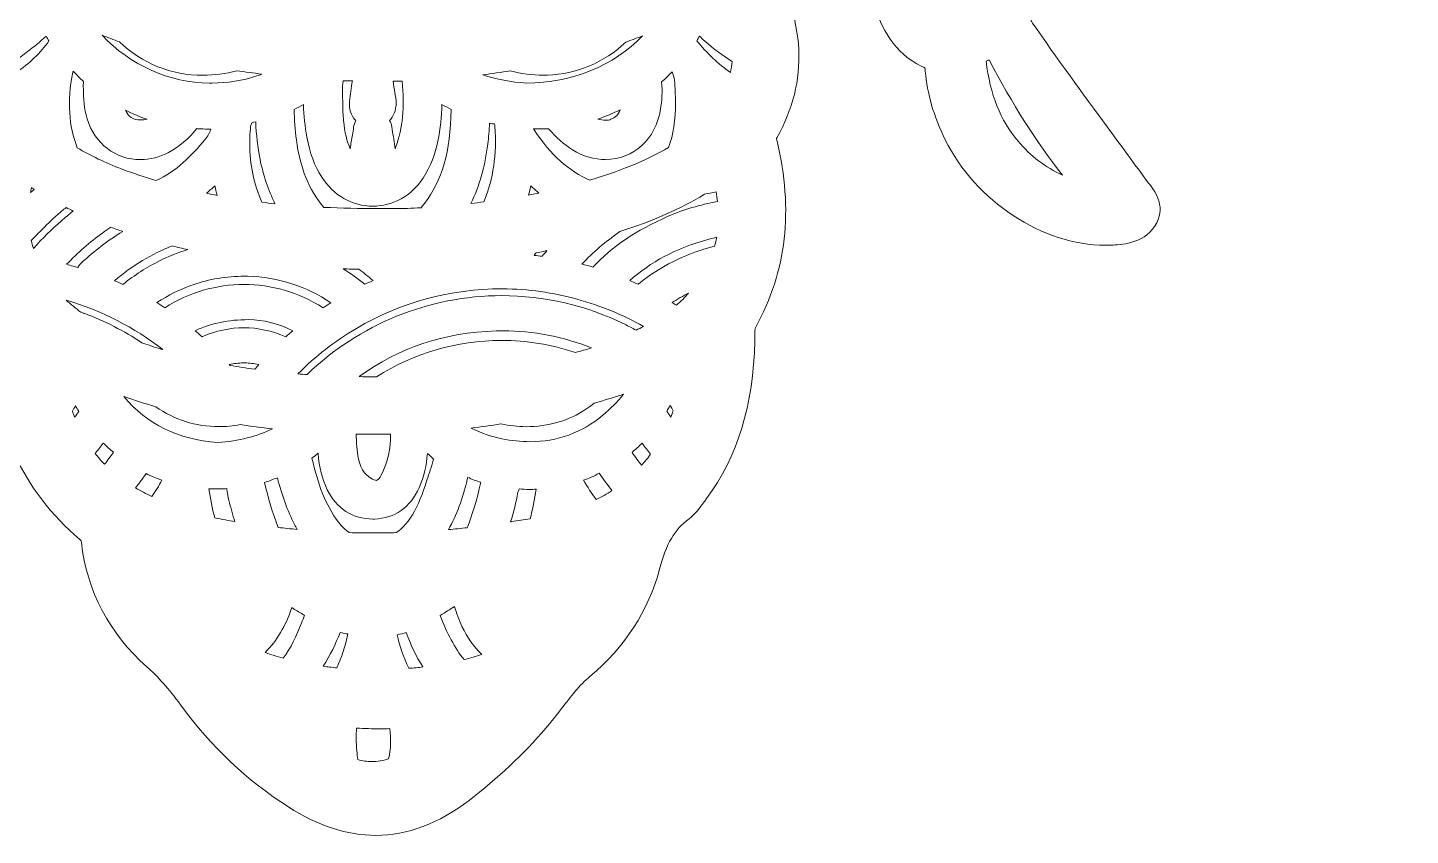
# Model space of a CAD drawing. Extents: x 77 to 1923, y -841 to -159.
# Drawn here: x 687.1 to 965.6, y -837.8 to -675 of the extents above; entities that cross this region are included whole.
import ezdxf

# ---------------------------------------------------------------- set-up
doc = ezdxf.new("R2010")
doc.units = 0
doc.header["$MEASUREMENT"] = 0
doc.layers.add('Layer 1', color=7, linetype='Continuous')

# ---------------------------------------------------------------- blocks, each defined once
blk = doc.blocks.new('block 4')
at = {"layer": 'Layer 1', "lineweight": 0}
for points, knots in [([(961.52, -599.56), (958.92, -597.93), (956.27, -596.54), (953.32, -595.03), (951.96, -594.33), (950.59, -593.63), (949.22, -592.94), (942.57, -589.56), (935.7, -586.07), (929.45, -581.83), (927.16, -580.28), (925.74, -579.24), (925.29, -577.5), (924.19, -573.26), (921.36, -570.06), (916.63, -567.69), (905.07, -561.91), (895.98, -553.19), (888.61, -545.42), (886.46, -543.15), (885, -541.01), (884.82, -537.93), (884.63, -534.76), (883.1, -529.38), (874.92, -529.03), (874.92, -529.03), (873.98, -529), (873.98, -529), (872.28, -528.93), (870.69, -528.87), (869.19, -528.6), (854.28, -525.87), (838.88, -520.26), (822.12, -511.46), (818.55, -509.58), (817.46, -507.76), (817.78, -504.23), (817.96, -502.29), (818.23, -501.95), (819.32, -501.35), (828.78, -496.13), (839.05, -493.74), (851.57, -491.76), (853.47, -491.46), (855.43, -491.2), (857.33, -490.94), (863.05, -490.18), (868.97, -489.38), (874.7, -487.41), (882.9, -484.59), (885.91, -480.53), (886.2, -471.9), (886.49, -463.06), (887.01, -454.47), (889.96, -446.43), (892.99, -438.22), (898.2, -431.6), (904.69, -423.79), (904.83, -423.62), (904.98, -423.45), (905.13, -423.28), (906.65, -421.48), (908.54, -419.24), (908.64, -415.98), (908.84, -409.46), (910.23, -402.88), (911.59, -396.52), (911.59, -396.52), (911.95, -394.82), (911.95, -394.82), (913.85, -385.78), (915.82, -376.44), (922.05, -368.96), (922.71, -368.16), (923.15, -367.27), (923.42, -366.67), (924.3, -364.71), (924.26, -362.78), (923.3, -361.23), (922.34, -359.67), (920.63, -358.76), (918.48, -358.67), (918.34, -358.66), (918.21, -358.66), (918.07, -358.66), (916.1, -358.66), (914.42, -359.25), (912.86, -359.86), (905.39, -362.79), (899.45, -367.57), (894.62, -371.86), (888.76, -377.07), (885.28, -383.61), (884.29, -391.28), (883.69, -395.9), (883.54, -399.66), (883.8, -403.13), (883.81, -403.25), (883.84, -403.56), (883.84, -403.6), (876.57, -408.53), (873.16, -415.96), (870.53, -422.57), (866.6, -432.43), (864.02, -443.59), (862.64, -456.69), (862.52, -457.78), (862.39, -458.05), (862.37, -458.08), (862.37, -458.08), (862.21, -458.21), (861.66, -458.31), (858.83, -458.83), (856.21, -459.89), (853.68, -460.92), (853.68, -460.92), (853.22, -461.11), (853.22, -461.11), (850.85, -462.07), (848.48, -463.1), (846.19, -464.1), (841.04, -466.34), (835.72, -468.66), (830.29, -470.21), (830.29, -470.16), (830.3, -470.04), (830.3, -470.04), (832.17, -459.83), (828.9, -450.73), (825.45, -443.17), (825.24, -442.71), (825.19, -442.47), (825.18, -442.39), (825.22, -442.31), (825.36, -442.1), (825.77, -441.69), (835.37, -432.08), (839.83, -420.1), (839.03, -406.09), (838.46, -396.09), (835.88, -386), (830.93, -374.34), (829.65, -371.35), (828.34, -368.32), (827.07, -365.39), (822.88, -355.71), (818.54, -345.7), (815.04, -335.59), (813.67, -331.65), (814.1, -328.7), (816.57, -325.08), (829.16, -306.64), (838.89, -290.68), (845.52, -272.71), (851.05, -257.72), (853.78, -242.85), (853.64, -228.53), (853.5, -213.61), (850.24, -198.82), (843.96, -184.58), (841.09, -178.06), (837.49, -170.65), (831.15, -165.04), (829.05, -163.19), (826.87, -162.25), (824.67, -162.25), (822.94, -162.25), (819.65, -162.9), (817.08, -167.27), (814.72, -171.28), (813.41, -175.66), (813.16, -180.31), (812.76, -188.1), (814.27, -195.64), (815.73, -202.09), (816.25, -204.39), (816.78, -206.68), (817.31, -208.98), (819.72, -219.35), (822.22, -230.08), (823.09, -240.85), (825.01, -264.37), (818.62, -285.67), (803.55, -305.92), (800.97, -302.66), (797.93, -299.53), (794.51, -296.57), (795.77, -294.31), (796.94, -292.01), (797.97, -289.73), (803.73, -276.95), (804.64, -264.58), (800.68, -252.94), (796.69, -241.21), (790.2, -230.14), (781.41, -220.01), (780.03, -218.43), (778.45, -217.15), (776.83, -215.87), (775.84, -215.09), (774.48, -214.19), (772.74, -214.19), (771.7, -214.19), (770.69, -214.54), (769.81, -215.18), (767.9, -216.59), (767.16, -218.95), (767.77, -221.65), (768.86, -226.43), (769.65, -231.4), (770.42, -236.21), (770.67, -237.81), (770.92, -239.41), (771.19, -241.01), (771.65, -243.78), (772.12, -246.56), (772.61, -249.4), (771.69, -249.44), (770.79, -249.75), (769.94, -250.32), (766.57, -252.6), (767.75, -256.12), (768.25, -257.63), (768.37, -257.98), (768.48, -258.31), (768.53, -258.55), (768.72, -259.44), (768.98, -260.25), (769.23, -261.04), (769.37, -261.49), (769.51, -261.91), (769.62, -262.32), (769.62, -262.32), (770.03, -263.83), (770.03, -263.83), (770.62, -265.96), (771.23, -268.15), (771.77, -270.32), (768.92, -271.94), (768.19, -274.86), (767.68, -276.89), (767.68, -276.89), (767.58, -277.31), (767.58, -277.31), (766.83, -280.24), (766.28, -282.76), (765.85, -285.15), (762.69, -284.59), (759.57, -284.3), (756.56, -284.3), (753.46, -284.3), (750.4, -284.6), (747.43, -285.2), (747.43, -285.2), (747.43, -285.19), (747.43, -285.19), (746.78, -282.07), (746.11, -278.85), (745.33, -275.67), (745.33, -275.67), (745.29, -275.5), (745.29, -275.5), (744.93, -274.03), (744.27, -271.33), (741.61, -270.36), (741.63, -270.3), (741.65, -270.23), (741.68, -270.16), (741.97, -269.28), (742.2, -268.42), (742.41, -267.62), (742.64, -266.69), (742.88, -265.77), (743.12, -264.84), (743.86, -261.99), (744.63, -259.04), (745.28, -256.08), (745.28, -256.08), (745.34, -255.83), (745.34, -255.83), (745.6, -254.73), (746.39, -251.39), (743.2, -249.67), (742.54, -249.31), (741.84, -249.13), (741.12, -249.13), (740.97, -249.13), (740.82, -249.14), (740.68, -249.16), (740.95, -247.48), (741.23, -245.8), (741.51, -244.16), (741.86, -242.1), (742.2, -240.04), (742.54, -237.98), (742.86, -235.95), (743.32, -233.96), (743.8, -231.85), (744.57, -228.49), (745.36, -225.01), (745.6, -221.34), (745.69, -219.98), (745.87, -217.15), (743.17, -215.51), (742.23, -214.94), (741.21, -214.65), (740.14, -214.65), (738.92, -214.65), (737.68, -215.03), (736.34, -215.81), (733.53, -217.44), (731.5, -219.78), (729.71, -222.06), (723.67, -229.77), (719.21, -238.52), (715.51, -246.11), (710.72, -255.93), (709.3, -266.29), (711.27, -276.9), (712.48, -283.37), (714.94, -289.85), (718.58, -296.14), (715.3, -299.02), (712.35, -302.21), (709.77, -305.67), (709.55, -305.38), (709.34, -305.08), (709.12, -304.8), (708.29, -303.66), (707.5, -302.58), (706.75, -301.47), (696.27, -285.95), (690.8, -270.35), (690.01, -253.78), (689.33, -239.41), (692.28, -225.3), (695.1, -213.21), (695.1, -213.21), (695.63, -210.92), (695.63, -210.92), (697.69, -202.13), (699.83, -193.04), (700.13, -183.64), (700.29, -179.05), (700.09, -173.04), (697.19, -167.31), (695.5, -163.99), (692.81, -162.15), (689.63, -162.15), (687.97, -162.15), (686.26, -162.66), (684.55, -163.65), (682.46, -164.86), (680.55, -166.51), (678.72, -168.67), (674.15, -174.09), (670.58, -180.53), (667.49, -188.94), (661.72, -204.64), (659.29, -219.53), (660.06, -234.48), (660.46, -242.26), (661.56, -249.94), (663.41, -257.96), (666.86, -272.87), (673.38, -286.2), (678.68, -296.15), (683.32, -304.88), (688.81, -313.19), (694.12, -321.22), (695.68, -323.58), (697.29, -326.02), (698.85, -328.43), (699.74, -329.79), (699.88, -330.74), (699.42, -332.19), (696.47, -341.49), (692.64, -350.46), (688.93, -359.14), (688.93, -359.14), (687.77, -361.85), (687.77, -361.85), (682.97, -373.05), (678, -384.63), (675.48, -397.02), (671.82, -415.03), (675.87, -430.01), (687.52, -441.54), (688.1, -442.12), (688.19, -442.37), (688.19, -442.37), (688.19, -442.37), (688.19, -442.37), (688.19, -442.37), (688.19, -442.42), (688.18, -442.7), (687.75, -443.63), (684.49, -450.6), (681.14, -459.78), (683.1, -470.25), (680.99, -469.68), (678.96, -468.94), (677.04, -468.21), (674.21, -467.13), (671.36, -465.87), (668.6, -464.65), (663.4, -462.36), (658.02, -459.99), (652.27, -458.53), (651.21, -458.26), (651.12, -458.24), (650.94, -456.92), (649.3, -444.68), (647.19, -434.95), (644.3, -426.29), (642.05, -419.52), (639.11, -411.85), (632.81, -406.53), (630, -404.16), (629.14, -402.04), (629.52, -398.42), (629.63, -397.46), (629.57, -396.55), (629.52, -395.75), (629.51, -395.59), (629.5, -395.43), (629.49, -395.27), (628.66, -379.83), (615.22, -363.67), (600.12, -359.97), (599.36, -359.78), (598.67, -359.69), (597.99, -359.69), (595.93, -359.69), (594.13, -360.57), (592.79, -362.23), (590.9, -364.56), (590.69, -367.32), (592.17, -370), (592.63, -370.82), (593.17, -371.69), (593.86, -372.72), (595.13, -374.62), (596.55, -376.89), (597.37, -379.35), (600.5, -388.68), (603.78, -399.77), (604.35, -411.2), (604.64, -417.16), (606.68, -422.01), (610.76, -426.43), (611.02, -426.71), (611.29, -427.04), (611.57, -427.38), (611.8, -427.66), (612.03, -427.94), (612.27, -428.21), (618.96, -435.86), (623.46, -444.53), (625.64, -453.98), (626.84, -459.15), (626.93, -464.42), (627.02, -469.99), (627.03, -470.77), (627.05, -471.55), (627.06, -472.32), (627.21, -479.5), (630.82, -484.59), (637.5, -487.04), (642.54, -488.9), (647.73, -489.63), (652.73, -490.33), (653.62, -490.45), (654.5, -490.58), (655.38, -490.71), (668.68, -492.67), (680.57, -494.73), (691.4, -500.14), (692.55, -500.72), (693.48, -501.15), (694.23, -501.49), (694.73, -501.72), (695.28, -501.97), (695.63, -502.16), (695.63, -502.59), (695.6, -503.25), (695.56, -503.85), (695.52, -504.73), (695.46, -505.82), (695.42, -507.18), (695.39, -508.51), (695.01, -509.15), (693.77, -509.89), (685.18, -515.09), (675.43, -519.46), (663.1, -523.65), (655.13, -526.35), (646.6, -529.01), (637.64, -529.14), (632.45, -529.22), (629.15, -532.44), (628.59, -537.97), (628.33, -540.54), (627.34, -542.67), (625.4, -544.9), (622.56, -548.15), (620.16, -550.65), (617.83, -552.78), (610.72, -559.26), (602.61, -564.37), (594.9, -568.94), (592.66, -570.27), (589.55, -572.54), (588.39, -576.91), (587.98, -578.43), (587.02, -579.66), (585.27, -580.91), (580.83, -584.07), (576.1, -586.87), (571.64, -589.42), (569.5, -590.65), (567.24, -591.83), (565.06, -592.97), (560.47, -595.38), (555.73, -597.87), (551.38, -601.09), (551.38, -601.09), (551.08, -601.3), (551.08, -601.3), (549.74, -602.27), (546.97, -604.28), (547.77, -607.9), (548.53, -611.36), (551.82, -612.18), (553.4, -612.57), (553.4, -612.57), (553.5, -612.59), (553.5, -612.59), (560.3, -614.29), (565.93, -615.07), (571.22, -615.07), (574.65, -615.07), (577.98, -614.73), (581.13, -614.04), (592.68, -611.53), (600.15, -605.99), (603.97, -597.11), (604.44, -596), (604.61, -595.83), (606.04, -595.66), (616.29, -594.41), (623.44, -588.1), (629.35, -582.28), (630.87, -580.77), (631.94, -579.12), (632.98, -577.52), (633.94, -576.03), (634.85, -574.63), (636, -573.58), (639.1, -570.75), (641.1, -567.37), (642.8, -564.15), (643.86, -562.15), (645.77, -559.76), (648.89, -559.76), (649.2, -559.76), (649.52, -559.78), (649.84, -559.83), (650.66, -559.95), (651.5, -560.01), (652.34, -560.01), (656.04, -560.01), (659.25, -558.87), (662.36, -557.78), (663.97, -557.21), (665.48, -556.68), (667.01, -556.32), (670.72, -555.45), (674.03, -553.69), (677.24, -551.99), (677.89, -551.65), (678.53, -551.31), (679.18, -550.97), (687.22, -546.83), (694.36, -542.56), (700.96, -537.95), (701.44, -539.08), (701.41, -540.1), (700.89, -541.31), (700.89, -541.31), (700.6, -542), (700.6, -542), (699.97, -543.49), (699.38, -544.9), (698.57, -546.09), (686.99, -563.13), (671.69, -575.69), (653.11, -583.42), (651.44, -584.11), (649.7, -584.77), (648.02, -585.42), (646.99, -585.81), (645.95, -586.21), (644.92, -586.62), (640.14, -588.5), (637.31, -591.97), (636.52, -596.94), (635.76, -601.71), (635.1, -606.83), (634.45, -613.06), (632.73, -629.65), (630.64, -645.8), (624.19, -661.04), (622.42, -665.24), (622.29, -669.39), (623.84, -673.04), (624.1, -673.65), (624.16, -673.78), (623.45, -674.87), (618.29, -682.73), (612.53, -690.4), (606.95, -697.81), (605.16, -700.2), (603.3, -702.67), (601.49, -705.11), (601.3, -705.37), (601.1, -705.63), (600.89, -705.89), (599.48, -707.66), (596.86, -710.95), (599.06, -714.77), (601.4, -718.85), (606.24, -718.85), (608.06, -718.85), (608.26, -718.85), (608.45, -718.84), (608.65, -718.84), (618.25, -718.67), (626.96, -714.72), (636.06, -706.42), (643.21, -699.9), (644.73, -691.3), (645.59, -683.75), (645.62, -683.53), (645.63, -683.33), (645.64, -683.14), (653.68, -679.67), (656.01, -672.37), (657.14, -666.34), (660.31, -649.37), (661.37, -632.67), (660.28, -616.73), (660.17, -615.08), (660.38, -615), (661.24, -614.65), (667.97, -611.96), (673.55, -607.86), (679.62, -603.19), (684.28, -599.6), (689.1, -596.03), (693.76, -592.57), (694.55, -591.99), (695.34, -591.4), (696.14, -590.81), (696.18, -591.37), (696.12, -591.92), (695.91, -592.21), (688.05, -602.94), (685.1, -612.84), (686.6, -623.35), (686.82, -624.91), (686.53, -625.85), (685.23, -627.75), (680.4, -634.86), (674.36, -645.87), (677.81, -659.41), (677.81, -659.42), (677.81, -659.42), (677.82, -659.43), (677.79, -659.48), (677.72, -659.62), (677.52, -659.88), (674.01, -664.59), (672.64, -669.89), (671.76, -674.45), (670.61, -680.41), (669.86, -688.19), (674.28, -695.5), (674.43, -695.75), (674.59, -696), (674.75, -696.24), (675.29, -697.08), (675.63, -697.65), (675.55, -697.9), (674.13, -702.19), (673.97, -706.49), (673.81, -710.64), (673.6, -716.42), (673.83, -724.99), (678.25, -732.74), (679.42, -734.8), (679.93, -736.79), (679.96, -739.41), (680.11, -755.31), (686.06, -768.37), (697.63, -778.23), (697.88, -778.45), (697.89, -778.48), (697.93, -778.78), (699.06, -788.68), (703.5, -797.12), (711.1, -803.85), (713.36, -805.85), (715.47, -808.23), (717.93, -811.58), (724.18, -820.07), (731.27, -826.78), (739.62, -832.12), (745.56, -835.92), (751.49, -837.85), (757.23, -837.85), (763.6, -837.85), (769.92, -835.47), (776.01, -830.79), (781.74, -826.39), (786.94, -821.5), (791.47, -816.25), (792.58, -814.96), (793.62, -813.61), (794.63, -812.3), (796.49, -809.87), (798.25, -807.57), (800.36, -805.81), (807.44, -799.85), (812.15, -792.56), (814.37, -784.16), (815.69, -779.12), (817.41, -776.19), (820.31, -774.05), (821.63, -773.06), (822.54, -771.78), (823.34, -770.65), (823.51, -770.42), (823.68, -770.18), (823.85, -769.95), (830.09, -761.51), (833.27, -751.13), (833.56, -738.22), (833.56, -737.89), (833.56, -737.56), (833.55, -737.22), (833.54, -736.33), (833.54, -735.76), (833.74, -735.39), (839.94, -724.09), (841.34, -711.84), (838.03, -697.92), (837.93, -697.48), (837.94, -697.36), (837.94, -697.34), (837.94, -697.34), (837.94, -697.32), (837.98, -697.26), (844.47, -685.74), (843.88, -673.64), (836.18, -660.27), (835.58, -659.24), (835.63, -659.1), (835.76, -658.68), (836.77, -655.4), (836.99, -651.85), (836.43, -647.84), (835.21, -638.97), (830.96, -631.76), (826.96, -625.89), (826.54, -625.27), (826.56, -625.18), (826.57, -625.11), (828.47, -614.06), (825.79, -603.53), (818.59, -593.82), (817, -591.67), (816.93, -590.9), (817.74, -589.44), (820.94, -591.91), (823.79, -594.74), (826.8, -597.73), (827.98, -598.9), (829.2, -600.12), (830.44, -601.3), (836.17, -606.77), (843.31, -612.69), (852.87, -615.33), (852.87, -615.33), (852.87, -615.33), (852.87, -615.33), (852.9, -617.99), (852.92, -620.7), (852.93, -623.31), (852.96, -630.67), (852.99, -638.28), (853.46, -645.8), (854.01, -654.58), (854.69, -662.49), (857.45, -670.34), (859.09, -675.02), (861.54, -680.17), (867.19, -682.84), (867.84, -683.15), (867.84, -683.15), (867.89, -683.79), (868.26, -688.36), (869.58, -692.89), (871.92, -697.64), (877.98, -709.97), (891.55, -718.91), (904.18, -718.91), (904.71, -718.91), (905.24, -718.9), (905.76, -718.87), (907.75, -718.74), (912.41, -718.45), (914.5, -714.38), (916.33, -710.81), (914.02, -707.87), (912.79, -706.3), (912.59, -706.05), (912.4, -705.81), (912.23, -705.57), (909.7, -702.07), (907.1, -698.53), (904.58, -695.11), (899.56, -688.28), (894.36, -681.21), (889.51, -674.11), (889.27, -673.76), (889.21, -673.61), (889.21, -673.61), (889.21, -673.61), (889.21, -673.61), (889.21, -673.61), (889.21, -673.59), (889.23, -673.49), (889.31, -673.3), (890.96, -669.46), (890.9, -665.28), (889.14, -660.85), (888.94, -660.35), (888.73, -659.85), (888.52, -659.34), (887.82, -657.64), (887.16, -656.04), (886.75, -654.43), (882.83, -639.07), (878.57, -621.17), (877.78, -603.09), (877.35, -593.48), (873.32, -588.08), (864.3, -585.04), (850.25, -580.3), (837.38, -571.75), (824.96, -558.91), (820.94, -554.75), (815.93, -549.11), (812.73, -542.3), (812, -540.75), (811.88, -539.4), (812.39, -538.01), (816.75, -541.03), (821.3, -543.79), (825.71, -546.48), (825.71, -546.48), (826.31, -546.84), (826.31, -546.84), (839.91, -555.11), (852.16, -559.45), (864.86, -560.51), (866.62, -560.66), (867.64, -561.19), (868.63, -562.48), (870.11, -564.42), (871.57, -566.44), (872.98, -568.41), (875.55, -571.97), (878.2, -575.67), (881.19, -579.1), (887.78, -586.68), (896.18, -594.55), (908.71, -595.81), (910.84, -601.69), (914.94, -606.28), (920.89, -609.45), (927.68, -613.07), (935.13, -614.83), (943.64, -614.83), (945.99, -614.83), (948.47, -614.69), (951, -614.42), (954, -614.09), (957.89, -613.43), (961.43, -611.17), (962.46, -610.51), (965.58, -608.52), (965.56, -605.28), (965.55, -602.09), (962.51, -600.19), (961.52, -599.56)], [0, 0, 0, 0, 1, 1, 1, 2, 2, 2, 3, 3, 3, 4, 4, 4, 5, 5, 5, 6, 6, 6, 7, 7, 7, 8, 8, 8, 9, 9, 9, 10, 10, 10, 11, 11, 11, 12, 12, 12, 13, 13, 13, 14, 14, 14, 15, 15, 15, 16, 16, 16, 17, 17, 17, 18, 18, 18, 19, 19, 19, 20, 20, 20, 21, 21, 21, 22, 22, 22, 23, 23, 23, 24, 24, 24, 25, 25, 25, 26, 26, 26, 27, 27, 27, 28, 28, 28, 29, 29, 29, 30, 30, 30, 31, 31, 31, 32, 32, 32, 33, 33, 33, 34, 34, 34, 35, 35, 35, 36, 36, 36, 37, 37, 37, 38, 38, 38, 39, 39, 39, 40, 40, 40, 41, 41, 41, 42, 42, 42, 43, 43, 43, 44, 44, 44, 45, 45, 45, 46, 46, 46, 47, 47, 47, 48, 48, 48, 49, 49, 49, 50, 50, 50, 51, 51, 51, 52, 52, 52, 53, 53, 53, 54, 54, 54, 55, 55, 55, 56, 56, 56, 57, 57, 57, 58, 58, 58, 59, 59, 59, 60, 60, 60, 61, 61, 61, 62, 62, 62, 63, 63, 63, 64, 64, 64, 65, 65, 65, 66, 66, 66, 67, 67, 67, 68, 68, 68, 69, 69, 69, 70, 70, 70, 71, 71, 71, 72, 72, 72, 73, 73, 73, 74, 74, 74, 75, 75, 75, 76, 76, 76, 77, 77, 77, 78, 78, 78, 79, 79, 79, 80, 80, 80, 81, 81, 81, 82, 82, 82, 83, 83, 83, 84, 84, 84, 85, 85, 85, 86, 86, 86, 87, 87, 87, 88, 88, 88, 89, 89, 89, 90, 90, 90, 91, 91, 91, 92, 92, 92, 93, 93, 93, 94, 94, 94, 95, 95, 95, 96, 96, 96, 97, 97, 97, 98, 98, 98, 99, 99, 99, 100, 100, 100, 101, 101, 101, 102, 102, 102, 103, 103, 103, 104, 104, 104, 105, 105, 105, 106, 106, 106, 107, 107, 107, 108, 108, 108, 109, 109, 109, 110, 110, 110, 111, 111, 111, 112, 112, 112, 113, 113, 113, 114, 114, 114, 115, 115, 115, 116, 116, 116, 117, 117, 117, 118, 118, 118, 119, 119, 119, 120, 120, 120, 121, 121, 121, 122, 122, 122, 123, 123, 123, 124, 124, 124, 125, 125, 125, 126, 126, 126, 127, 127, 127, 128, 128, 128, 129, 129, 129, 130, 130, 130, 131, 131, 131, 132, 132, 132, 133, 133, 133, 134, 134, 134, 135, 135, 135, 136, 136, 136, 137, 137, 137, 138, 138, 138, 139, 139, 139, 140, 140, 140, 141, 141, 141, 142, 142, 142, 143, 143, 143, 144, 144, 144, 145, 145, 145, 146, 146, 146, 147, 147, 147, 148, 148, 148, 149, 149, 149, 150, 150, 150, 151, 151, 151, 152, 152, 152, 153, 153, 153, 154, 154, 154, 155, 155, 155, 156, 156, 156, 157, 157, 157, 158, 158, 158, 159, 159, 159, 160, 160, 160, 161, 161, 161, 162, 162, 162, 163, 163, 163, 164, 164, 164, 165, 165, 165, 166, 166, 166, 167, 167, 167, 168, 168, 168, 169, 169, 169, 170, 170, 170, 171, 171, 171, 172, 172, 172, 173, 173, 173, 174, 174, 174, 175, 175, 175, 176, 176, 176, 177, 177, 177, 178, 178, 178, 179, 179, 179, 180, 180, 180, 181, 181, 181, 182, 182, 182, 183, 183, 183, 184, 184, 184, 185, 185, 185, 186, 186, 186, 187, 187, 187, 188, 188, 188, 189, 189, 189, 190, 190, 190, 191, 191, 191, 192, 192, 192, 193, 193, 193, 194, 194, 194, 195, 195, 195, 196, 196, 196, 197, 197, 197, 198, 198, 198, 199, 199, 199, 200, 200, 200, 201, 201, 201, 202, 202, 202, 203, 203, 203, 204, 204, 204, 205, 205, 205, 206, 206, 206, 207, 207, 207, 208, 208, 208, 209, 209, 209, 210, 210, 210, 211, 211, 211, 212, 212, 212, 213, 213, 213, 214, 214, 214, 215, 215, 215, 216, 216, 216, 217, 217, 217, 218, 218, 218, 219, 219, 219, 220, 220, 220, 221, 221, 221, 222, 222, 222, 223, 223, 223, 224, 224, 224, 225, 225, 225, 226, 226, 226, 227, 227, 227, 228, 228, 228, 229, 229, 229, 230, 230, 230, 231, 231, 231, 232, 232, 232, 233, 233, 233, 234, 234, 234, 235, 235, 235, 236, 236, 236, 237, 237, 237, 238, 238, 238, 239, 239, 239, 240, 240, 240, 241, 241, 241, 242, 242, 242, 243, 243, 243, 244, 244, 244, 245, 245, 245, 246, 246, 246, 247, 247, 247, 248, 248, 248, 249, 249, 249, 250, 250, 250, 251, 251, 251, 252, 252, 252, 253, 253, 253, 254, 254, 254, 255, 255, 255, 256, 256, 256, 257, 257, 257, 258, 258, 258, 259, 259, 259, 260, 260, 260, 261, 261, 261, 262, 262, 262, 263, 263, 263, 264, 264, 264, 265, 265, 265, 266, 266, 266, 267, 267, 267, 268, 268, 268, 269, 269, 269, 270, 270, 270, 271, 271, 271, 272, 272, 272, 273, 273, 273, 274, 274, 274, 275, 275, 275, 276, 276, 276, 277, 277, 277, 278, 278, 278, 279, 279, 279, 280, 280, 280, 281, 281, 281, 282, 282, 282, 283, 283, 283, 284, 284, 284, 285, 285, 285, 286, 286, 286, 287, 287, 287, 288, 288, 288, 289, 289, 289, 290, 290, 290, 291, 291, 291, 292, 292, 292, 293, 293, 293, 294, 294, 294, 295, 295, 295, 296, 296, 296, 297, 297, 297, 298, 298, 298, 299, 299, 299, 300, 300, 300, 301, 301, 301, 302, 302, 302, 302]), ([(733.24, -684.78), (730.41, -685.72), (727.37, -686.2), (724.2, -686.2), (724.07, -686.2), (723.93, -686.2), (723.75, -686.2), (715.62, -686.2), (707.73, -682.55), (702.09, -676.58), (703.24, -677.04), (704.41, -677.49), (705.59, -677.91), (710.13, -682.26), (716.08, -684.64), (722.41, -684.64), (722.41, -684.64), (722.41, -684.64), (722.41, -684.64), (724.69, -684.64), (726.98, -684.33), (729.24, -683.72), (730.88, -683.97), (732.57, -684.2), (734.29, -684.41), (733.95, -684.54), (733.6, -684.66), (733.24, -684.78)], [0, 0, 0, 0, 1, 1, 1, 2, 2, 2, 3, 3, 3, 4, 4, 4, 5, 5, 5, 6, 6, 6, 7, 7, 7, 8, 8, 8, 9, 9, 9, 9]), ([(684.47, -681.71), (685.35, -681.14), (686.22, -680.53), (687.08, -679.88), (688.38, -678.89), (689.63, -677.83), (690.84, -676.79), (691.02, -677.09), (691.21, -677.39), (691.39, -677.69), (689.71, -680.13), (687.45, -682.3), (684.72, -684.1), (684.58, -683.31), (684.5, -682.52), (684.47, -681.71)], [0, 0, 0, 0, 1, 1, 1, 2, 2, 2, 3, 3, 3, 4, 4, 4, 5, 5, 5, 5]), ([(784.29, -683.75), (786.51, -684.32), (788.76, -684.61), (790.97, -684.61), (791.25, -684.61), (791.52, -684.61), (791.8, -684.6), (797.66, -684.41), (803.23, -682.06), (807.56, -677.97), (808.7, -677.56), (809.83, -677.14), (810.94, -676.71), (805.12, -682.7), (796.79, -686.19), (787.55, -686.2), (784.42, -686.03), (781.5, -685.48), (778.79, -684.55), (780.64, -684.31), (782.47, -684.04), (784.29, -683.75)], [0, 0, 0, 0, 1, 1, 1, 2, 2, 2, 3, 3, 3, 4, 4, 4, 5, 5, 5, 6, 6, 6, 7, 7, 7, 7]), ([(823.43, -677.72), (825.32, -679.33), (827.14, -680.69), (828.96, -681.85), (828.9, -682.6), (828.8, -683.35), (828.64, -684.1), (826.2, -682.38), (823.93, -680.23), (821.87, -677.67), (822.08, -677.36), (822.25, -677.04), (822.41, -676.74), (822.73, -677.07), (823.06, -677.41), (823.43, -677.72)], [0, 0, 0, 0, 1, 1, 1, 2, 2, 2, 3, 3, 3, 4, 4, 4, 5, 5, 5, 5]), ([(880.63, -681.6), (880.67, -681.59), (880.71, -681.57), (880.75, -681.56), (885.36, -690.36), (890.23, -698.02), (895.51, -704.76), (892.07, -703.2), (889.12, -700.94), (886.58, -697.93), (883.03, -693.74), (880.93, -688.46), (880.15, -681.8), (880.31, -681.73), (880.49, -681.66), (880.63, -681.6)], [0, 0, 0, 0, 1, 1, 1, 2, 2, 2, 3, 3, 3, 4, 4, 4, 5, 5, 5, 5]), ([(698.38, -685.92), (698.32, -686.31), (698.26, -686.82), (698.32, -687.4), (698.35, -689.21), (698.47, -691.32), (699.1, -693.43), (700.61, -698.42), (704.82, -701.65), (709.83, -701.65), (711.74, -701.65), (713.68, -701.15), (715.44, -700.21), (717.63, -699.04), (719.54, -697.44), (721.11, -695.46), (721.13, -695.44), (721.14, -695.42), (721.16, -695.4), (721.17, -695.4), (721.19, -695.4), (721.2, -695.4), (721.26, -695.4), (721.31, -695.41), (721.36, -695.41), (722.04, -695.46), (722.74, -695.48), (723.45, -695.48), (723.63, -695.48), (723.82, -695.48), (724.01, -695.48), (723.76, -696.24), (723.36, -696.93), (722.79, -697.62), (720.23, -700.7), (717.07, -704.04), (712.94, -705.86), (710.63, -705.16), (708.34, -704.39), (706.14, -703.56), (702.69, -702.26), (699.72, -700.85), (697.1, -699.25), (695.36, -694.87), (695.06, -690), (696.17, -684), (696.19, -683.95), (696.23, -683.89), (696.28, -683.81), (696.95, -684.51), (697.64, -685.23), (698.38, -685.92)], [0, 0, 0, 0, 1, 1, 1, 2, 2, 2, 3, 3, 3, 4, 4, 4, 5, 5, 5, 6, 6, 6, 7, 7, 7, 8, 8, 8, 9, 9, 9, 10, 10, 10, 11, 11, 11, 12, 12, 12, 13, 13, 13, 14, 14, 14, 15, 15, 15, 16, 16, 16, 17, 17, 17, 17]), ([(789.09, -695.65), (789.06, -695.6), (789.03, -695.52), (789.01, -695.42), (789.47, -695.42), (789.92, -695.43), (790.38, -695.43), (790.98, -695.43), (791.52, -695.42), (792.02, -695.41), (793.57, -697.22), (795.15, -698.61), (796.86, -699.67), (798.95, -700.95), (801.24, -701.63), (803.49, -701.63), (809.09, -701.63), (813.65, -697.46), (814.56, -691.5), (814.82, -689.77), (815.03, -687.92), (814.77, -685.99), (815.57, -685.28), (816.26, -684.61), (816.89, -683.95), (817.39, -684.97), (817.46, -686.23), (817.52, -688), (817.54, -688.63), (817.56, -689.27), (817.61, -689.93), (817.59, -693.72), (817.15, -696.61), (816.19, -699.2), (814.01, -700.5), (811.49, -701.71), (808.46, -702.94), (805.89, -703.99), (803.16, -704.95), (800.35, -705.8), (796.1, -703.97), (792.5, -700.72), (789.09, -695.65)], [0, 0, 0, 0, 1, 1, 1, 2, 2, 2, 3, 3, 3, 4, 4, 4, 5, 5, 5, 6, 6, 6, 7, 7, 7, 8, 8, 8, 9, 9, 9, 10, 10, 10, 11, 11, 11, 12, 12, 12, 13, 13, 13, 14, 14, 14, 14]), ([(753.11, -693.72), (753.14, -693.74), (753.17, -693.77), (753.19, -693.79), (752.98, -694.18), (752.83, -694.62), (752.76, -695.09), (752.68, -695.62), (752.59, -696.14), (752.5, -696.67), (752.34, -697.57), (752.19, -698.5), (752.07, -699.44), (751.4, -697.95), (750.98, -696.16), (750.72, -693.77), (750.61, -692.68), (750.59, -691.54), (750.57, -690.34), (750.56, -689.61), (750.54, -688.86), (750.51, -688.1), (750.47, -687.23), (750.52, -686.45), (750.68, -685.73), (751.29, -685.76), (751.9, -685.77), (752.51, -685.79), (752.29, -687.13), (752.06, -688.51), (751.93, -689.93), (751.79, -691.39), (752.21, -692.73), (753.11, -693.72)], [0, 0, 0, 0, 1, 1, 1, 2, 2, 2, 3, 3, 3, 4, 4, 4, 5, 5, 5, 6, 6, 6, 7, 7, 7, 8, 8, 8, 9, 9, 9, 10, 10, 10, 11, 11, 11, 11]), ([(761.28, -699.06), (761.23, -699.2), (761.17, -699.33), (761.12, -699.46), (761.12, -699.46), (761.05, -699), (761.05, -699), (760.85, -697.65), (760.66, -696.35), (760.45, -695.06), (760.38, -694.58), (760.23, -694.15), (760.01, -693.76), (760.77, -692.94), (761.29, -691.76), (761.33, -690.18), (761.33, -690), (761.32, -689.83), (761.29, -689.66), (761.29, -689.66), (761.06, -688.16), (761.06, -688.16), (760.94, -687.38), (760.82, -686.61), (760.7, -685.84), (761.31, -685.83), (761.92, -685.81), (762.53, -685.8), (763.03, -691.12), (762.64, -695.26), (761.28, -699.06)], [0, 0, 0, 0, 1, 1, 1, 2, 2, 2, 3, 3, 3, 4, 4, 4, 5, 5, 5, 6, 6, 6, 7, 7, 7, 8, 8, 8, 9, 9, 9, 10, 10, 10, 10]), ([(746.74, -711.26), (743.78, -707.77), (741.97, -703.31), (741.22, -697.68), (740.95, -695.64), (740.81, -693.57), (740.8, -691.51), (741.43, -691.22), (742.04, -690.9), (742.65, -690.55), (742.72, -692.8), (742.94, -694.94), (743.33, -697.08), (743.91, -700.27), (744.9, -702.92), (746.34, -705.19), (748.66, -708.84), (752.51, -711.02), (756.63, -711.02), (760.67, -711.02), (764.45, -708.91), (766.75, -705.37), (769.85, -700.61), (770.37, -695.26), (770.52, -690.51), (771.14, -690.86), (771.77, -691.19), (772.41, -691.51), (772.26, -700.07), (770.6, -705.81), (766.94, -710.58), (766.75, -710.83), (766.55, -711.08), (766.35, -711.33), (764.38, -711.45), (762.68, -711.51), (761.3, -711.51), (761, -711.51), (760.71, -711.5), (760.44, -711.5), (760.42, -711.5), (760.36, -711.5), (760.35, -711.5), (759.53, -711.51), (758.71, -711.51), (757.89, -711.51), (753.94, -711.51), (750.28, -711.43), (746.74, -711.26)], [0, 0, 0, 0, 1, 1, 1, 2, 2, 2, 3, 3, 3, 4, 4, 4, 5, 5, 5, 6, 6, 6, 7, 7, 7, 8, 8, 8, 9, 9, 9, 10, 10, 10, 11, 11, 11, 12, 12, 12, 13, 13, 13, 14, 14, 14, 15, 15, 15, 16, 16, 16, 16]), ([(711.15, -693.52), (710.74, -693.61), (710.32, -693.65), (709.9, -693.65), (709.09, -693.65), (708.4, -693.48), (707.94, -693.16), (707.48, -692.84), (707.15, -692.44), (706.94, -691.96), (706.9, -691.88), (706.87, -691.79), (706.83, -691.7), (708.28, -692.42), (709.72, -693.03), (711.15, -693.52)], [0, 0, 0, 0, 1, 1, 1, 2, 2, 2, 3, 3, 3, 4, 4, 4, 5, 5, 5, 5]), ([(801.96, -693.48), (803.54, -692.92), (805.04, -692.28), (806.45, -691.59), (806.05, -692.68), (805.43, -693.16), (804.58, -693.51), (804.28, -693.64), (803.89, -693.71), (803.47, -693.71), (802.98, -693.71), (802.47, -693.63), (801.96, -693.48)], [0, 0, 0, 0, 1, 1, 1, 2, 2, 2, 3, 3, 3, 4, 4, 4, 4]), ([(736.91, -710.53), (736.02, -710.44), (735.15, -710.34), (734.28, -710.24), (732.65, -706.54), (731.83, -702.6), (731.82, -698.51), (731.82, -698.51), (731.82, -698.12), (731.82, -698.12), (731.82, -697.9), (731.82, -697.69), (731.82, -697.48), (731.91, -695.1), (732.11, -694.46), (732.21, -694.32), (732.29, -694.25), (732.5, -694.14), (733.03, -694.01), (733.15, -696.66), (733.44, -699.13), (733.91, -701.52), (734.54, -704.79), (735.55, -707.81), (736.91, -710.53)], [0, 0, 0, 0, 1, 1, 1, 2, 2, 2, 3, 3, 3, 4, 4, 4, 5, 5, 5, 6, 6, 6, 7, 7, 7, 8, 8, 8, 8]), ([(779.78, -698.48), (779.95, -697.11), (780.05, -695.77), (780.12, -694.32), (780.45, -694.39), (780.79, -694.44), (781.14, -694.46), (781.16, -694.59), (781.18, -694.76), (781.2, -694.98), (781.63, -700.48), (780.88, -705.59), (778.98, -710.17), (778.12, -710.27), (777.25, -710.38), (776.37, -710.47), (778.1, -706.98), (779.23, -703.01), (779.78, -698.48)], [0, 0, 0, 0, 1, 1, 1, 2, 2, 2, 3, 3, 3, 4, 4, 4, 5, 5, 5, 6, 6, 6, 6]), ([(687.86, -707.28), (688.05, -707.4), (688.24, -707.53), (688.43, -707.65), (688.19, -707.86), (687.95, -708.07), (687.7, -708.29), (687.75, -707.96), (687.8, -707.62), (687.86, -707.28)], [0, 0, 0, 0, 1, 1, 1, 2, 2, 2, 3, 3, 3, 3]), ([(725.24, -708.85), (724.53, -708.72), (723.81, -708.58), (723.11, -708.43), (723.67, -707.95), (724.24, -707.45), (724.8, -706.91), (724.94, -707.58), (725.08, -708.23), (725.24, -708.85)], [0, 0, 0, 0, 1, 1, 1, 2, 2, 2, 3, 3, 3, 3]), ([(787.98, -708.78), (788.16, -708.17), (788.3, -707.55), (788.43, -706.93), (788.96, -707.44), (789.5, -707.92), (790.04, -708.38), (789.36, -708.52), (788.67, -708.65), (787.98, -708.78)], [0, 0, 0, 0, 1, 1, 1, 2, 2, 2, 3, 3, 3, 3]), ([(816.09, -713.07), (809.59, -715.94), (804.75, -719.2), (800.94, -723.31), (800.2, -723.09), (799.46, -722.88), (798.74, -722.69), (800.92, -720.36), (803.44, -718.21), (806.4, -716.15), (812.91, -714.07), (818.48, -711.61), (823.41, -708.63), (824.2, -708.45), (824.98, -708.28), (825.77, -708.14), (825.89, -708.8), (825.98, -709.45), (826.05, -710.1), (822.5, -710.72), (819.16, -711.72), (816.09, -713.07)], [0, 0, 0, 0, 1, 1, 1, 2, 2, 2, 3, 3, 3, 4, 4, 4, 5, 5, 5, 6, 6, 6, 7, 7, 7, 7]), ([(693.85, -714.04), (692.06, -715.64), (690.07, -717.46), (688.25, -719.56), (688.09, -719.02), (687.96, -718.47), (687.84, -717.92), (688, -717.75), (688.15, -717.6), (688.3, -717.45), (688.72, -717.02), (689.14, -716.6), (689.56, -716.17), (690.78, -714.92), (691.93, -713.74), (693.18, -712.68), (693.71, -712.22), (694.27, -711.76), (694.85, -711.3), (695.32, -711.54), (695.8, -711.78), (696.28, -712.02), (695.44, -712.67), (694.63, -713.35), (693.85, -714.04)], [0, 0, 0, 0, 1, 1, 1, 2, 2, 2, 3, 3, 3, 4, 4, 4, 5, 5, 5, 6, 6, 6, 7, 7, 7, 8, 8, 8, 8]), ([(702.27, -716.37), (702.78, -716), (703.31, -715.64), (703.87, -715.27), (704.65, -715.57), (705.44, -715.85), (706.24, -716.13), (703.24, -717.93), (700.48, -720.05), (697.98, -722.45), (697.79, -722.61), (697.46, -722.91), (697.2, -723.38), (696.9, -723.31), (696.52, -723.2), (696.28, -723.13), (695.84, -722.99), (695.39, -722.86), (694.95, -722.74), (697.15, -720.41), (699.57, -718.31), (702.27, -716.37)], [0, 0, 0, 0, 1, 1, 1, 2, 2, 2, 3, 3, 3, 4, 4, 4, 5, 5, 5, 6, 6, 6, 7, 7, 7, 7]), ([(825.46, -719.11), (821.56, -720.05), (817.76, -721.64), (814.14, -723.84), (812.67, -724.74), (811.3, -725.72), (810.05, -726.77), (809.52, -726.52), (808.96, -726.26), (808.37, -726), (810.4, -724.27), (812.77, -722.49), (815.4, -721.13), (818.85, -719.35), (822.3, -718.09), (825.89, -717.3), (825.77, -717.92), (825.63, -718.52), (825.46, -719.11)], [0, 0, 0, 0, 1, 1, 1, 2, 2, 2, 3, 3, 3, 4, 4, 4, 5, 5, 5, 6, 6, 6, 6]), ([(716.2, -719.04), (717.25, -719.3), (718.32, -719.54), (719.38, -719.77), (717.43, -720.37), (715.52, -721.14), (713.64, -722.07), (711.12, -723.31), (708.7, -724.87), (706.26, -726.81), (705.72, -726.56), (705.17, -726.3), (704.61, -726.05), (708.22, -722.97), (712.1, -720.63), (716.2, -719.04)], [0, 0, 0, 0, 1, 1, 1, 2, 2, 2, 3, 3, 3, 4, 4, 4, 5, 5, 5, 5]), ([(789.51, -720.45), (790.02, -720.34), (790.53, -720.24), (791.03, -720.13), (791.26, -720.08), (791.48, -720.03), (791.7, -719.98), (791.37, -720.36), (791.04, -720.74), (790.72, -721.13), (790.18, -721.07), (789.64, -721.01), (789.1, -720.96), (789.21, -720.82), (789.49, -720.48), (789.51, -720.45)], [0, 0, 0, 0, 1, 1, 1, 2, 2, 2, 3, 3, 3, 4, 4, 4, 5, 5, 5, 5]), ([(756.67, -726.01), (756.12, -726.25), (755.57, -726.5), (755.02, -726.76), (753.61, -725.62), (752.16, -724.58), (750.65, -723.66), (751.7, -723.7), (752.74, -723.73), (753.78, -723.75), (754.76, -724.45), (755.73, -725.2), (756.67, -726.01)], [0, 0, 0, 0, 1, 1, 1, 2, 2, 2, 3, 3, 3, 4, 4, 4, 4]), ([(730.66, -726.79), (725.16, -726.79), (719.67, -728.41), (714.71, -731.49), (714.19, -731.14), (713.67, -730.8), (713.14, -730.47), (715.38, -728.98), (717.8, -727.77), (720.39, -726.87), (723.66, -725.72), (727.17, -725.14), (730.81, -725.14), (731.01, -725.14), (731.21, -725.14), (731.42, -725.14), (737.72, -725.38), (743.24, -727.13), (748.19, -730.49), (747.68, -730.81), (747.16, -731.15), (746.64, -731.5), (741.66, -728.41), (736.16, -726.79), (730.66, -726.79)], [0, 0, 0, 0, 1, 1, 1, 2, 2, 2, 3, 3, 3, 4, 4, 4, 5, 5, 5, 6, 6, 6, 7, 7, 7, 8, 8, 8, 8]), ([(782.57, -729.06), (767.99, -729.06), (753.79, -734.84), (743.38, -744.97), (742.76, -744.93), (742.15, -744.89), (741.53, -744.84), (745.02, -741.3), (748.97, -738.22), (753.32, -735.67), (762.37, -730.34), (772, -727.73), (782.72, -727.68), (787.95, -727.73), (792.99, -728.43), (797.72, -729.75), (802.51, -731.09), (807, -732.94), (811.12, -735.27), (810.63, -735.53), (810.13, -735.78), (809.63, -736.02), (808.87, -735.6), (808.11, -735.2), (807.36, -734.83), (799.68, -731.05), (791.11, -729.06), (782.57, -729.06)], [0, 0, 0, 0, 1, 1, 1, 2, 2, 2, 3, 3, 3, 4, 4, 4, 5, 5, 5, 6, 6, 6, 7, 7, 7, 8, 8, 8, 9, 9, 9, 9]), ([(817.75, -731.01), (817.47, -730.82), (817.2, -730.64), (816.92, -730.46), (817.99, -729.75), (819.09, -729.1), (820.23, -728.53), (819.46, -729.42), (818.63, -730.25), (817.75, -731.01)], [0, 0, 0, 0, 1, 1, 1, 2, 2, 2, 3, 3, 3, 3]), ([(697.82, -732.38), (696.78, -731.62), (695.8, -730.82), (694.88, -729.97), (702.08, -732.11), (708.58, -735.45), (714.31, -739.93), (714.07, -739.86), (713.83, -739.79), (713.59, -739.71), (712.35, -739.33), (711.2, -738.95), (710.1, -738.56), (706.53, -736.17), (702.61, -734.17), (698.46, -732.62), (698.25, -732.54), (698.03, -732.46), (697.82, -732.38)], [0, 0, 0, 0, 1, 1, 1, 2, 2, 2, 3, 3, 3, 4, 4, 4, 5, 5, 5, 6, 6, 6, 6]), ([(730.67, -735.53), (727.85, -735.53), (725.01, -736.14), (722.22, -737.35), (721.77, -736.92), (721.31, -736.51), (720.86, -736.12), (724.09, -734.6), (727.51, -733.9), (731.61, -733.9), (734.48, -733.9), (737.55, -734.68), (740.5, -736.12), (740.03, -736.52), (739.57, -736.93), (739.11, -737.36), (736.33, -736.14), (733.49, -735.53), (730.67, -735.53)], [0, 0, 0, 0, 1, 1, 1, 2, 2, 2, 3, 3, 3, 4, 4, 4, 5, 5, 5, 6, 6, 6, 6]), ([(797.44, -740.53), (792.59, -738.92), (787.56, -738.09), (782.49, -738.09), (773.56, -738.09), (764.89, -740.62), (757.34, -745.41), (757.13, -745.41), (756.92, -745.41), (756.71, -745.41), (755.75, -745.41), (754.8, -745.4), (753.86, -745.39), (761.87, -739.51), (770.96, -736.49), (781.46, -736.18), (781.93, -736.16), (782.39, -736.16), (782.86, -736.16), (788.91, -736.16), (794.95, -737.33), (800.64, -739.59), (799.59, -739.92), (798.52, -740.23), (797.44, -740.53)], [0, 0, 0, 0, 1, 1, 1, 2, 2, 2, 3, 3, 3, 4, 4, 4, 5, 5, 5, 6, 6, 6, 7, 7, 7, 8, 8, 8, 8]), ([(733.64, -742.94), (733.37, -743.26), (733.1, -743.58), (732.83, -743.9), (731.13, -743.67), (729.47, -743.41), (727.86, -743.13), (727.81, -743.07), (727.76, -743), (727.7, -742.94), (728.65, -742.73), (729.59, -742.63), (730.53, -742.63), (730.53, -742.63), (730.79, -742.63), (730.79, -742.63), (731.74, -742.63), (732.69, -742.73), (733.64, -742.94)], [0, 0, 0, 0, 1, 1, 1, 2, 2, 2, 3, 3, 3, 4, 4, 4, 5, 5, 5, 6, 6, 6, 6]), ([(802.93, -753.16), (798.72, -756.7), (793.79, -758.5), (788.27, -758.5), (786.45, -758.5), (784.54, -758.3), (782.6, -757.92), (780.5, -757.5), (778.43, -756.77), (776.44, -755.75), (778.45, -755.5), (780.45, -755.22), (782.43, -754.9), (784.08, -755.28), (785.78, -755.47), (787.5, -755.47), (791.9, -755.47), (796.17, -754.22), (799.53, -751.96), (800.09, -751.59), (800.63, -751.19), (801.19, -750.74), (803.17, -750.18), (805.15, -749.58), (807.12, -748.94), (805.91, -750.42), (804.51, -751.83), (802.93, -753.16)], [0, 0, 0, 0, 1, 1, 1, 2, 2, 2, 3, 3, 3, 4, 4, 4, 5, 5, 5, 6, 6, 6, 7, 7, 7, 8, 8, 8, 9, 9, 9, 9]), ([(696.57, -753.57), (696.41, -753.17), (696.26, -752.76), (696.12, -752.35), (696.33, -751.99), (696.54, -751.61), (696.74, -751.22), (696.95, -751.6), (697.17, -751.99), (697.4, -752.38), (697.13, -752.77), (696.85, -753.17), (696.57, -753.57)], [0, 0, 0, 0, 1, 1, 1, 2, 2, 2, 3, 3, 3, 4, 4, 4, 4]), ([(706.47, -749.4), (708.57, -750.13), (710.72, -750.81), (712.9, -751.44), (716.6, -754.07), (720.97, -755.46), (725.57, -755.46), (727, -755.46), (728.45, -755.33), (729.88, -755.06), (732.01, -755.38), (734.2, -755.66), (736.43, -755.91), (733.25, -757.45), (729.66, -758.35), (725.39, -758.68), (717.36, -758.05), (711.16, -755), (706.47, -749.4)], [0, 0, 0, 0, 1, 1, 1, 2, 2, 2, 3, 3, 3, 4, 4, 4, 5, 5, 5, 6, 6, 6, 6]), ([(816.64, -753.52), (816.37, -753.14), (816.1, -752.75), (815.82, -752.35), (816.06, -751.95), (816.29, -751.55), (816.51, -751.15), (816.71, -751.53), (816.91, -751.89), (817.12, -752.25), (816.97, -752.68), (816.81, -753.1), (816.64, -753.52)], [0, 0, 0, 0, 1, 1, 1, 2, 2, 2, 3, 3, 3, 4, 4, 4, 4]), ([(756.01, -757), (757.4, -757), (758.8, -756.99), (760.2, -756.95), (760.31, -759.84), (759.67, -762.63), (758.3, -765.25), (758.03, -765.76), (757.64, -766.3), (757.34, -766.3), (757.22, -766.3), (756.79, -766.26), (756.01, -765.72), (754.39, -764.61), (753.68, -762.93), (753.4, -759.53), (753.33, -758.63), (753.29, -757.78), (753.28, -756.98), (754.19, -757), (755.1, -757), (756.01, -757)], [0, 0, 0, 0, 1, 1, 1, 2, 2, 2, 3, 3, 3, 4, 4, 4, 5, 5, 5, 6, 6, 6, 7, 7, 7, 7]), ([(702.6, -763.06), (701.92, -762.36), (701.28, -761.63), (700.68, -760.86), (701.22, -760.21), (701.77, -759.52), (702.34, -758.78), (702.97, -759.42), (703.65, -760.04), (704.39, -760.63), (703.77, -761.5), (703.18, -762.3), (702.6, -763.06)], [0, 0, 0, 0, 1, 1, 1, 2, 2, 2, 3, 3, 3, 4, 4, 4, 4]), ([(810.75, -763.26), (810.12, -762.45), (809.49, -761.58), (808.83, -760.65), (809.52, -760.09), (810.19, -759.47), (810.84, -758.8), (811.43, -759.58), (812, -760.31), (812.57, -761), (811.99, -761.79), (811.39, -762.54), (810.75, -763.26)], [0, 0, 0, 0, 1, 1, 1, 2, 2, 2, 3, 3, 3, 4, 4, 4, 4]), ([(768.19, -764.23), (768.04, -764.66), (767.9, -765.1), (767.76, -765.53), (766.96, -768.03), (766.19, -770.38), (765.01, -772.49), (763.88, -774.5), (762.7, -775.9), (761.33, -776.83), (759.86, -776.87), (758.37, -776.89), (756.9, -776.89), (755.23, -776.89), (753.54, -776.87), (751.86, -776.82), (751.08, -776.27), (750.38, -775.59), (749.76, -774.79), (747.03, -771.23), (745.58, -767.01), (744.35, -761.83), (744.78, -761.49), (745.19, -761.16), (745.59, -760.84), (745.8, -763.66), (746.4, -766.02), (747.45, -768.17), (749.31, -771.98), (752.57, -774.08), (756.62, -774.08), (756.74, -774.08), (756.85, -774.08), (756.97, -774.08), (761, -773.96), (764.2, -771.72), (765.96, -767.77), (766.98, -765.49), (767.43, -763.19), (767.61, -760.88), (768.04, -761.24), (768.59, -761.72), (768.84, -762), (768.76, -762.49), (768.41, -763.56), (768.19, -764.23)], [0, 0, 0, 0, 1, 1, 1, 2, 2, 2, 3, 3, 3, 4, 4, 4, 5, 5, 5, 6, 6, 6, 7, 7, 7, 8, 8, 8, 9, 9, 9, 10, 10, 10, 11, 11, 11, 12, 12, 12, 13, 13, 13, 14, 14, 14, 15, 15, 15, 15]), ([(712.11, -769.54), (711, -769), (709.9, -768.42), (708.84, -767.81), (709.54, -766.91), (710.25, -765.94), (710.98, -764.92), (711.93, -765.44), (712.98, -765.87), (714.16, -766.23), (713.53, -767.37), (712.84, -768.47), (712.11, -769.54)], [0, 0, 0, 0, 1, 1, 1, 2, 2, 2, 3, 3, 3, 4, 4, 4, 4]), ([(737.39, -765.75), (738.34, -769.42), (739.46, -772.46), (740.84, -775.17), (741.01, -775.52), (741.19, -775.85), (741.36, -776.18), (740.1, -776.06), (738.83, -775.93), (737.56, -775.79), (736.39, -772.82), (735.54, -769.72), (734.81, -766.71), (735.69, -766.44), (736.55, -766.11), (737.39, -765.75)], [0, 0, 0, 0, 1, 1, 1, 2, 2, 2, 3, 3, 3, 4, 4, 4, 5, 5, 5, 5]), ([(775.77, -765.67), (776.54, -766.06), (777.41, -766.43), (778.39, -766.67), (777.54, -770.32), (776.65, -773.24), (775.62, -775.84), (774.36, -775.98), (773.1, -776.11), (771.84, -776.22), (773.51, -773.3), (774.76, -769.96), (775.63, -766.12), (775.65, -766.01), (775.71, -765.85), (775.77, -765.67)], [0, 0, 0, 0, 1, 1, 1, 2, 2, 2, 3, 3, 3, 4, 4, 4, 5, 5, 5, 5]), ([(801.59, -770.18), (800.69, -768.92), (799.84, -767.6), (799.05, -766.23), (800.07, -765.92), (801.16, -765.48), (802.22, -764.84), (803.07, -766.08), (803.93, -767.25), (804.79, -768.36), (803.78, -769.02), (802.71, -769.63), (801.59, -770.18)], [0, 0, 0, 0, 1, 1, 1, 2, 2, 2, 3, 3, 3, 4, 4, 4, 4]), ([(726.93, -774.27), (726.22, -774.15), (725.5, -774.01), (724.78, -773.85), (724.27, -771.95), (723.89, -769.98), (723.62, -767.97), (723.66, -767.97), (724.92, -767.97), (724.92, -767.97), (725.2, -768.01), (725.49, -768.03), (725.8, -768.03), (726.31, -768.03), (726.78, -767.98), (727.2, -767.93), (727.23, -768.11), (727.26, -768.3), (727.28, -768.45), (727.35, -769), (727.44, -769.62), (727.6, -770.25), (728.01, -771.81), (728.42, -773.25), (728.84, -774.59), (728.2, -774.49), (727.57, -774.38), (726.93, -774.27)], [0, 0, 0, 0, 1, 1, 1, 2, 2, 2, 3, 3, 3, 4, 4, 4, 5, 5, 5, 6, 6, 6, 7, 7, 7, 8, 8, 8, 9, 9, 9, 9]), ([(788.31, -774.03), (787.06, -774.23), (785.81, -774.42), (784.59, -774.61), (784.52, -774.62), (784.45, -774.63), (784.38, -774.64), (784.97, -772.72), (785.46, -770.73), (785.86, -768.68), (785.89, -768.54), (785.98, -768.29), (786.07, -768.05), (786.07, -768.04), (786.07, -768.04), (786.08, -768.03), (786.75, -768.08), (787.44, -768.12), (788.14, -768.12), (788.61, -768.12), (789.06, -768.1), (789.5, -768.07), (789.2, -770.14), (788.8, -772.13), (788.31, -774.03)], [0, 0, 0, 0, 1, 1, 1, 2, 2, 2, 3, 3, 3, 4, 4, 4, 5, 5, 5, 6, 6, 6, 7, 7, 7, 8, 8, 8, 8]), ([(742.24, -795.07), (741.18, -797.66), (740.17, -800.11), (738.57, -802.12), (737.33, -801.78), (736.11, -801.4), (734.91, -800.99), (737.33, -798.61), (739.1, -795.62), (740.28, -791.95), (741.01, -792.42), (741.74, -792.83), (742.46, -793.24), (742.6, -793.32), (742.75, -793.41), (742.89, -793.49), (742.67, -794.02), (742.45, -794.55), (742.24, -795.07)], [0, 0, 0, 0, 1, 1, 1, 2, 2, 2, 3, 3, 3, 4, 4, 4, 5, 5, 5, 6, 6, 6, 6]), ([(775, -802.43), (773.11, -800.06), (771.56, -797.17), (770.21, -793.52), (771.24, -792.88), (772.17, -792.27), (773.05, -791.69), (773.47, -793.03), (773.93, -794.39), (774.57, -795.73), (775.66, -797.99), (777, -799.87), (778.58, -801.38), (777.4, -801.77), (776.21, -802.12), (775, -802.43)], [0, 0, 0, 0, 1, 1, 1, 2, 2, 2, 3, 3, 3, 4, 4, 4, 5, 5, 5, 5]), ([(749.36, -804.09), (748.43, -803.99), (747.51, -803.89), (746.6, -803.76), (748.05, -801.51), (749.18, -799.25), (750.02, -796.95), (750.57, -797.09), (751.11, -797.18), (751.61, -797.25), (751.1, -799.7), (750.34, -801.99), (749.36, -804.09)], [0, 0, 0, 0, 1, 1, 1, 2, 2, 2, 3, 3, 3, 4, 4, 4, 4]), ([(763.9, -804.17), (762.79, -801.95), (761.99, -799.65), (761.55, -797.4), (762.18, -797.29), (762.78, -797.13), (763.36, -796.93), (764.2, -799.39), (765.32, -801.72), (766.71, -803.91), (765.79, -804.01), (764.86, -804.1), (763.9, -804.17)], [0, 0, 0, 0, 1, 1, 1, 2, 2, 2, 3, 3, 3, 4, 4, 4, 4]), ([(759.8, -822.43), (758.64, -822.79), (757.53, -822.97), (756.42, -822.97), (755.47, -822.97), (754.54, -822.84), (753.61, -822.57), (753.52, -822.05), (753.45, -821.47), (753.4, -820.8), (753.26, -819.11), (753.25, -817.61), (753.36, -816.24), (754.94, -816.32), (756.51, -816.37), (758.04, -816.37), (758.7, -816.37), (759.37, -816.36), (760.03, -816.34), (760.33, -818.41), (760.26, -820.45), (759.8, -822.43)], [0, 0, 0, 0, 1, 1, 1, 2, 2, 2, 3, 3, 3, 4, 4, 4, 5, 5, 5, 6, 6, 6, 7, 7, 7, 7])]:
    blk.add_open_spline(points, degree=3, knots=knots, dxfattribs=at)
blk = doc.blocks.new('block 3')
at = {"layer": 'Layer 1'}
blk.add_blockref('block 4', (0, 0), dxfattribs=at)

msp = doc.modelspace()

# ---------------------------------------------------------------- block references
at = {"layer": 'Layer 1'}
msp.add_blockref('block 3', (0, 0), dxfattribs=at)

doc.saveas('drawing.dxf')
